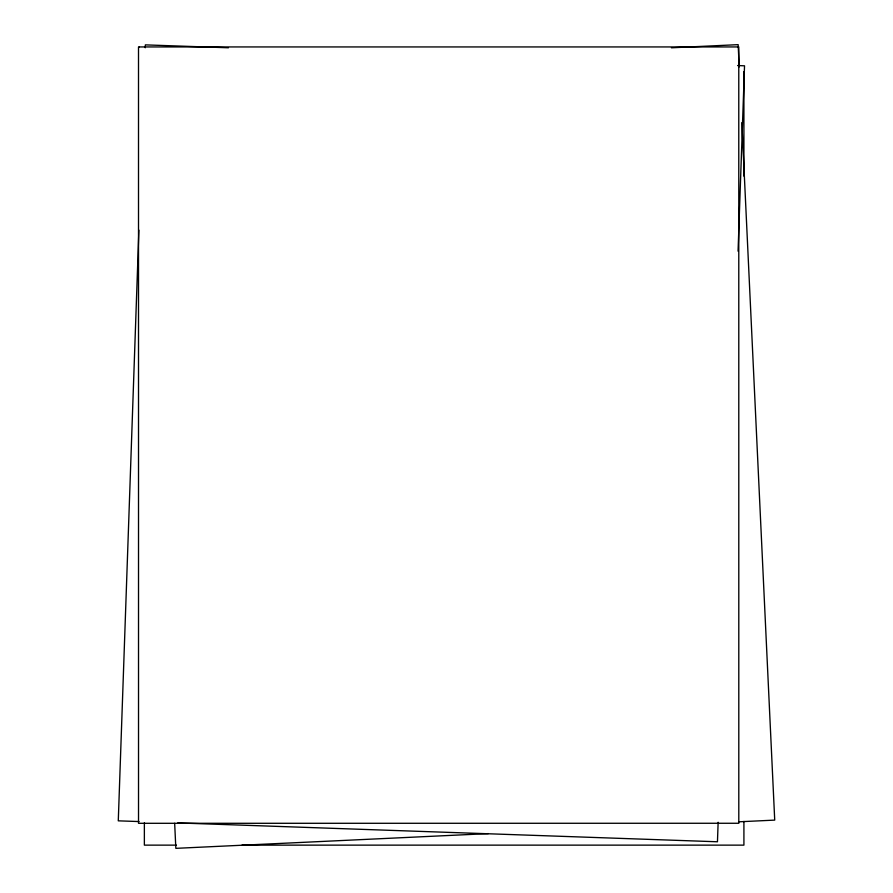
<?xml version="1.0" encoding="UTF-8"?>
<svg xmlns="http://www.w3.org/2000/svg" width="893" height="893" viewBox="0 0 893 893"><rect width="100%" height="100%" fill="white"/><g stroke="black" fill="none" stroke-linecap="round" stroke-linejoin="round"><path stroke-width="1.34" d="M139.018 821.56L118.278 820.834L138.884 230.126M145.246 47.775L145.347 44.873L228.452 47.775M177.729 822.911L717.459 841.775L718.139 822.274M738.065 251.179L744.528 65.803L737.573 65.557M671.424 47.798L738.154 44.65L739.203 66.93M488.315 833.615L175.843 848.35L174.66 823.29M738.578 821.817L774.722 820.109L741.837 122.609M176.434 845.135L144.365 845.135L144.365 822.833M241.97 845.135L743.914 845.135L743.914 821.437M743.914 71.596L743.914 176.133M139.252 46.938L138.504 46.983L138.527 823.301L738.801 823.268L738.779 46.938L139.252 46.938"/></g></svg>
